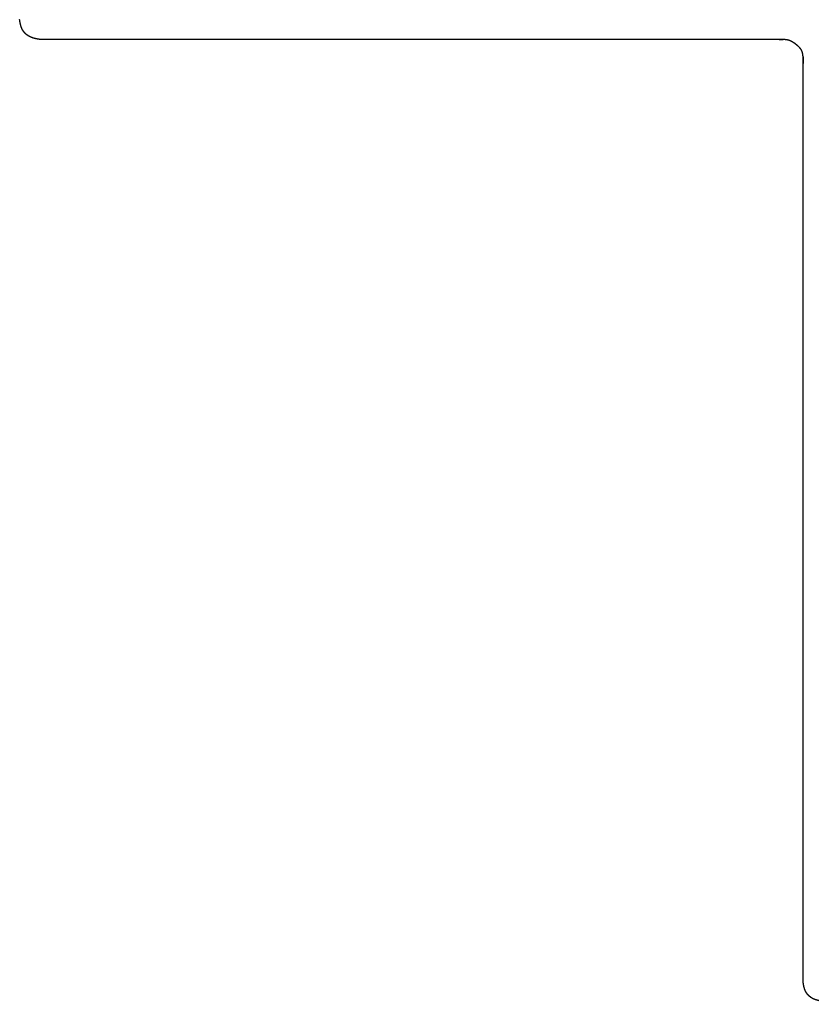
# Model space of a CAD drawing. Extents: x 0 to 153, y 0 to 92.
# Drawn here: x 0.13 to 19.76, y 29.07 to 53.37 of the extents above; entities that cross this region are included whole.
import ezdxf

# ---------------------------------------------------------------- set-up
doc = ezdxf.new("R2010")
doc.units = 0
doc.layers.get('0').update_dxf_attribs({"linetype": 'CONTINUOUS'})

msp = doc.modelspace()

# ---------------------------------------------------------------- linework, layer by layer
at = {"color": 1}
for points in [[(19.036454, 52.880088), (0.661327, 52.880088)], [(19.530221, 29.567306), (19.530221, 30.378492), (19.530221, 30.378492), (19.530221, 52.456868)]]:
    msp.add_lwpolyline(points, dxfattribs=at)
for points, knots in [([(0.661327, 52.880088), (0.660287, 52.880248), (0.65821, 52.880567), (0.655077, 52.880931), (0.651961, 52.881411), (0.648845, 52.88189), (0.645713, 52.882254), (0.642597, 52.882734), (0.639481, 52.883213), (0.636349, 52.883577), (0.633234, 52.884057), (0.630119, 52.884536), (0.626989, 52.8849), (0.623876, 52.88538), (0.620762, 52.885858), (0.617634, 52.886226), (0.614516, 52.886691), (0.611409, 52.887229), (0.608298, 52.88772), (0.605161, 52.88798), (0.602062, 52.888516), (0.598935, 52.888869), (0.59582, 52.889336), (0.592713, 52.889881), (0.5896, 52.890406), (0.58649, 52.890936), (0.58338, 52.891465), (0.58027, 52.891994), (0.577167, 52.892521), (0.574071, 52.893053), (0.570982, 52.893581), (0.567894, 52.894111), (0.564807, 52.89464), (0.561722, 52.895169), (0.558637, 52.895697), (0.555551, 52.896233), (0.552458, 52.896798), (0.549413, 52.897594), (0.546308, 52.898118), (0.543252, 52.898826), (0.540171, 52.899401), (0.537092, 52.899982), (0.534039, 52.900675), (0.530962, 52.901254), (0.527884, 52.901838), (0.524828, 52.902577), (0.521784, 52.903383), (0.518726, 52.904109), (0.515657, 52.904749), (0.512605, 52.905477), (0.50957, 52.906277), (0.506535, 52.907036), (0.503448, 52.907549), (0.500439, 52.908414), (0.497398, 52.909187), (0.494366, 52.909987), (0.491335, 52.910778), (0.488308, 52.911576), (0.485274, 52.912355), (0.482254, 52.913216), (0.479259, 52.914165), (0.476238, 52.915013), (0.473217, 52.915858), (0.470235, 52.91684), (0.467221, 52.917744), (0.464254, 52.918774), (0.461246, 52.919666), (0.458258, 52.920634), (0.455301, 52.921706), (0.452337, 52.922742), (0.449341, 52.923666), (0.446403, 52.924757), (0.443445, 52.925809), (0.440505, 52.926896), (0.437556, 52.927954), (0.434611, 52.929044), (0.431721, 52.930274), (0.428766, 52.931358), (0.425884, 52.932605), (0.422951, 52.933749), (0.420091, 52.935044), (0.417173, 52.9362), (0.414257, 52.937466), (0.411303, 52.938773), (0.408307, 52.940105), (0.405331, 52.941473), (0.402344, 52.942823), (0.399388, 52.944241), (0.39645, 52.945688), (0.393471, 52.947055), (0.390563, 52.948573), (0.387625, 52.950058), (0.384735, 52.951623), (0.381813, 52.953114), (0.378912, 52.954639), (0.376044, 52.956231), (0.373165, 52.957806), (0.370306, 52.959409), (0.367448, 52.961016), (0.364612, 52.962662), (0.361797, 52.964336), (0.35895, 52.965965), (0.356169, 52.967707), (0.353354, 52.969424), (0.350611, 52.971239), (0.347818, 52.972958), (0.345039, 52.974692), (0.342325, 52.976532), (0.339574, 52.978322), (0.336852, 52.980151), (0.334144, 52.982006), (0.331438, 52.983868), (0.32876, 52.985763), (0.326069, 52.987647), (0.323416, 52.989591), (0.32079, 52.991561), (0.318112, 52.993466), (0.31552, 52.995488), (0.312898, 52.997501), (0.310338, 52.999578), (0.307737, 53.001586), (0.305158, 53.003616), (0.302636, 53.005718), (0.300088, 53.007792), (0.297567, 53.009889), (0.295067, 53.012016), (0.292576, 53.014157), (0.290112, 53.016321), (0.287634, 53.018473), (0.285201, 53.02068), (0.282798, 53.02291), (0.280342, 53.02509), (0.277976, 53.027377), (0.275593, 53.029678), (0.27326, 53.032017), (0.270902, 53.03431), (0.268568, 53.036599), (0.266328, 53.038952), (0.264055, 53.041248), (0.261817, 53.043572), (0.25962, 53.04594), (0.257412, 53.048301), (0.25524, 53.050688), (0.253077, 53.053086), (0.25094, 53.055505), (0.248827, 53.057937), (0.246704, 53.060367), (0.244637, 53.062848), (0.242596, 53.065344), (0.24051, 53.067807), (0.238523, 53.070355), (0.236509, 53.072912), (0.234562, 53.075503), (0.232584, 53.078052), (0.230636, 53.080617), (0.228753, 53.083235), (0.226852, 53.085845), (0.224986, 53.088473), (0.223147, 53.091124), (0.221332, 53.093789), (0.219531, 53.096463), (0.217766, 53.099162), (0.216016, 53.101876), (0.214264, 53.104667), (0.212496, 53.10753), (0.210722, 53.110467), (0.208975, 53.113422), (0.207256, 53.116394), (0.205565, 53.119384), (0.203903, 53.12239), (0.202266, 53.125409), (0.200653, 53.128441), (0.199077, 53.13149), (0.197513, 53.134545), (0.195981, 53.137615), (0.194477, 53.1407), (0.192995, 53.143798), (0.191537, 53.14691), (0.190114, 53.150038), (0.188703, 53.153173), (0.187322, 53.156322), (0.185971, 53.159482), (0.184629, 53.162645), (0.18332, 53.165821), (0.182033, 53.169011), (0.180771, 53.172211), (0.179528, 53.175412), (0.178303, 53.178619), (0.17711, 53.181836), (0.175928, 53.185062), (0.174768, 53.18832), (0.173621, 53.191605), (0.172488, 53.194912), (0.171374, 53.198222), (0.170283, 53.201539), (0.169212, 53.204864), (0.168158, 53.208195), (0.167125, 53.211532), (0.16611, 53.214874), (0.165115, 53.218225), (0.164139, 53.221583), (0.16318, 53.224943), (0.162239, 53.228306), (0.161313, 53.231673), (0.160407, 53.235042), (0.159511, 53.238417), (0.158638, 53.241798), (0.157776, 53.245185), (0.15693, 53.248572), (0.156094, 53.251961), (0.155273, 53.255356), (0.15447, 53.258759), (0.153675, 53.262163), (0.152892, 53.265567), (0.152122, 53.268973), (0.151364, 53.272384), (0.150617, 53.275798), (0.149873, 53.279235), (0.149139, 53.282695), (0.148406, 53.286178), (0.147685, 53.289664), (0.146974, 53.293154), (0.146271, 53.296647), (0.145577, 53.30014), (0.144891, 53.303632), (0.144213, 53.307125), (0.143542, 53.310619), (0.142879, 53.314118), (0.142223, 53.31762), (0.141572, 53.321121), (0.140926, 53.324622), (0.140289, 53.328124), (0.139653, 53.331626), (0.139022, 53.335129), (0.138398, 53.33864), (0.137775, 53.342154), (0.137158, 53.345666), (0.136541, 53.349176), (0.135928, 53.352686), (0.135319, 53.356197), (0.134709, 53.359707), (0.134103, 53.363217), (0.133498, 53.366727), (0.132891, 53.370237), (0.132487, 53.372577), (0.132286, 53.373747)], [0, 0, 0, 0, 0.003156, 0.006303, 0.009459, 0.012614, 0.015761, 0.018917, 0.022071, 0.025218, 0.028373, 0.031527, 0.034672, 0.037824, 0.040977, 0.044121, 0.047272, 0.050432, 0.053582, 0.056718, 0.059867, 0.063009, 0.066157, 0.069315, 0.072472, 0.075627, 0.078782, 0.081936, 0.08509, 0.088225, 0.091359, 0.094492, 0.097624, 0.100754, 0.103883, 0.107013, 0.110152, 0.113312, 0.116447, 0.119591, 0.122722, 0.125849, 0.128988, 0.132114, 0.135239, 0.138386, 0.141544, 0.144687, 0.147813, 0.15095, 0.154097, 0.157228, 0.160332, 0.163473, 0.166611, 0.169746, 0.17288, 0.17601, 0.179136, 0.182277, 0.18543, 0.188561, 0.19169, 0.194838, 0.197979, 0.201129, 0.204256, 0.207392, 0.210549, 0.213691, 0.216809, 0.219953, 0.223092, 0.226229, 0.229356, 0.23249, 0.235648, 0.238778, 0.241929, 0.245064, 0.248221, 0.251344, 0.254478, 0.257759, 0.261036, 0.264314, 0.267584, 0.270868, 0.27415, 0.277409, 0.2807, 0.283987, 0.287286, 0.290557, 0.29383, 0.297118, 0.300397, 0.303675, 0.30695, 0.310232, 0.313513, 0.316777, 0.320069, 0.323358, 0.326668, 0.329934, 0.333196, 0.336494, 0.339768, 0.343045, 0.346331, 0.349614, 0.352899, 0.356174, 0.359469, 0.362764, 0.366023, 0.369325, 0.372626, 0.375941, 0.379213, 0.382484, 0.385784, 0.389062, 0.39234, 0.395624, 0.398909, 0.402193, 0.405462, 0.408755, 0.412046, 0.415299, 0.418604, 0.421916, 0.425237, 0.428513, 0.431785, 0.435042, 0.438258, 0.441479, 0.444721, 0.447947, 0.451178, 0.454403, 0.457634, 0.460861, 0.464071, 0.467312, 0.470549, 0.473741, 0.476994, 0.480243, 0.483506, 0.486714, 0.489923, 0.493169, 0.496388, 0.499608, 0.502839, 0.506065, 0.509283, 0.512512, 0.515738, 0.51897, 0.5224, 0.525831, 0.529264, 0.532697, 0.536132, 0.539569, 0.543002, 0.546433, 0.549873, 0.553299, 0.556729, 0.560164, 0.563598, 0.567031, 0.570474, 0.573906, 0.577344, 0.580789, 0.584217, 0.587652, 0.591094, 0.594537, 0.597971, 0.601397, 0.604835, 0.608265, 0.611705, 0.615208, 0.618704, 0.622193, 0.625683, 0.629179, 0.632674, 0.636165, 0.639656, 0.643153, 0.646653, 0.650147, 0.653636, 0.657128, 0.660621, 0.664104, 0.667603, 0.671097, 0.674588, 0.678077, 0.681568, 0.685068, 0.688566, 0.692055, 0.695547, 0.699043, 0.702537, 0.706029, 0.709593, 0.713148, 0.716708, 0.720272, 0.723835, 0.727396, 0.730955, 0.734513, 0.738069, 0.741631, 0.745197, 0.748756, 0.752314, 0.755877, 0.759434, 0.76299, 0.766558, 0.770131, 0.773697, 0.777256, 0.780822, 0.784386, 0.787945, 0.791509, 0.795073, 0.798631, 0.802195, 0.802195, 0.802195, 0.802195]), ([(19.530221, 52.456868), (19.530222, 52.456538), (19.530224, 52.455898), (19.530227, 52.454928), (19.530229, 52.453958), (19.530232, 52.452985), (19.530235, 52.452006), (19.530237, 52.451027), (19.53024, 52.450051), (19.530242, 52.449081), (19.530245, 52.448111), (19.530247, 52.44714), (19.53025, 52.44617), (19.530252, 52.4452), (19.530255, 52.44423), (19.530257, 52.44326), (19.530259, 52.44229), (19.530262, 52.44132), (19.530264, 52.440349), (19.530266, 52.439379), (19.530268, 52.438409), (19.530271, 52.437439), (19.530272, 52.436469), (19.530274, 52.435499), (19.530276, 52.434529), (19.530278, 52.433559), (19.530279, 52.432588), (19.530281, 52.431618), (19.530282, 52.430626), (19.530284, 52.429596), (19.530286, 52.428555), (19.530287, 52.427514), (19.530289, 52.426471), (19.53029, 52.425421), (19.530292, 52.424372), (19.530293, 52.423325), (19.530294, 52.422284), (19.530295, 52.421244), (19.530296, 52.420203), (19.530297, 52.419162), (19.530298, 52.418122), (19.530298, 52.417081), (19.530299, 52.41604), (19.5303, 52.414999), (19.5303, 52.413959), (19.5303, 52.412918), (19.5303, 52.411877), (19.5303, 52.410837), (19.530301, 52.409796), (19.530301, 52.408755), (19.530301, 52.407715), (19.5303, 52.406674), (19.5303, 52.405633), (19.5303, 52.404593), (19.530299, 52.403552), (19.530298, 52.402487), (19.530298, 52.40137), (19.530297, 52.400206), (19.530296, 52.399042), (19.530294, 52.397875), (19.530293, 52.396702), (19.530291, 52.395529), (19.530289, 52.394359), (19.530288, 52.393195), (19.530286, 52.39203), (19.530283, 52.390864), (19.530281, 52.389691), (19.530278, 52.388518), (19.530276, 52.387345), (19.530273, 52.386172), (19.53027, 52.384999), (19.530267, 52.383826), (19.530264, 52.382653), (19.53026, 52.38144), (19.530257, 52.380242), (19.530253, 52.379051), (19.530248, 52.377861), (19.530244, 52.37667), (19.530239, 52.37548), (19.530234, 52.374289), (19.53023, 52.373098), (19.530224, 52.371908), (19.530218, 52.370688), (19.530213, 52.369403), (19.530206, 52.368054), (19.530199, 52.366704), (19.530192, 52.365355), (19.530185, 52.364005), (19.530179, 52.362656), (19.530171, 52.361307), (19.530164, 52.359957), (19.530157, 52.358611), (19.53015, 52.35727), (19.530142, 52.355939), (19.530135, 52.354609), (19.530127, 52.353281), (19.53012, 52.351949), (19.530113, 52.350618), (19.530105, 52.349289), (19.530098, 52.347966), (19.530092, 52.346665), (19.530085, 52.345402), (19.530079, 52.34415), (19.530073, 52.342898), (19.530067, 52.341645), (19.530061, 52.340393), (19.530056, 52.339141), (19.530051, 52.337891), (19.530046, 52.336648), (19.530041, 52.33547), (19.530038, 52.334346), (19.530035, 52.333305), (19.530032, 52.332264), (19.530029, 52.331224), (19.530026, 52.330183), (19.530024, 52.329142), (19.530022, 52.328101), (19.53002, 52.327061), (19.530018, 52.326017), (19.530016, 52.324953), (19.530013, 52.323833), (19.530012, 52.322713), (19.53001, 52.321593), (19.530008, 52.320473), (19.530006, 52.319353), (19.530004, 52.318235), (19.530001, 52.317124), (19.529998, 52.315922), (19.529993, 52.314631), (19.529988, 52.313273), (19.529983, 52.311913), (19.529978, 52.310548), (19.529972, 52.309181), (19.529967, 52.307807), (19.529962, 52.30642), (19.529958, 52.305027), (19.529955, 52.303738), (19.529952, 52.302581), (19.52995, 52.301576), (19.529948, 52.30059), (19.529946, 52.299629), (19.529943, 52.298642), (19.52994, 52.297696), (19.529936, 52.296751), (19.529931, 52.295843), (19.529924, 52.294981), (19.529917, 52.294211), (19.529909, 52.293506), (19.529904, 52.292777), (19.529902, 52.292006), (19.529904, 52.291213), (19.529911, 52.290354), (19.529921, 52.289449), (19.529943, 52.288479), (19.529971, 52.287665), (19.529996, 52.287009), (19.530014, 52.286568), (19.530032, 52.286208), (19.530041, 52.285892), (19.530063, 52.285537), (19.530099, 52.285205), (19.530142, 52.284893), (19.530158, 52.28475), (19.530214, 52.284554), (19.53029, 52.284729), (19.53031, 52.284879), (19.530363, 52.285196), (19.530414, 52.285537), (19.530462, 52.285892), (19.530502, 52.286208), (19.530552, 52.286567), (19.530596, 52.287008), (19.53065, 52.287624), (19.530746, 52.288392), (19.530821, 52.289284), (19.530902, 52.290129), (19.530965, 52.290887), (19.531033, 52.291591), (19.531087, 52.292297), (19.531131, 52.293003), (19.531182, 52.293708), (19.531225, 52.29446), (19.53129, 52.295296), (19.531347, 52.296178), (19.531419, 52.297102), (19.53148, 52.298027), (19.531552, 52.298988), (19.531614, 52.29995), (19.531676, 52.300917), (19.531746, 52.301896), (19.53185, 52.303601), (19.532009, 52.306047), (19.5322, 52.309213), (19.532392, 52.312346), (19.532551, 52.315451), (19.532698, 52.318529), (19.532812, 52.3216), (19.532923, 52.324665), (19.533011, 52.327716), (19.533073, 52.330547), (19.533124, 52.333158), (19.53316, 52.335548), (19.533187, 52.337941), (19.533204, 52.340343), (19.533213, 52.342759), (19.533214, 52.345178), (19.533208, 52.347598), (19.533195, 52.350015), (19.533176, 52.352353), (19.533152, 52.354625), (19.533125, 52.356829), (19.533094, 52.359034), (19.533059, 52.361239), (19.533022, 52.363444), (19.532984, 52.365647), (19.532941, 52.367845), (19.532899, 52.370041), (19.532852, 52.372504), (19.532802, 52.375218), (19.532747, 52.378181), (19.532694, 52.381145), (19.53264, 52.384108), (19.532585, 52.387071), (19.53253, 52.390035), (19.532472, 52.392998), (19.532414, 52.395961), (19.532353, 52.399006), (19.532288, 52.402135), (19.532219, 52.405345), (19.532147, 52.408555), (19.53207, 52.411766), (19.531989, 52.414976), (19.531904, 52.418186), (19.531814, 52.421397), (19.531719, 52.424607), (19.531613, 52.427841), (19.531497, 52.431098), (19.53137, 52.434379), (19.531245, 52.43766), (19.531098, 52.440941), (19.530944, 52.444222), (19.530765, 52.447502), (19.53059, 52.450783), (19.530396, 52.454064), (19.530209, 52.457436), (19.52999, 52.460899), (19.529758, 52.464453), (19.529527, 52.468008), (19.529263, 52.471562), (19.528985, 52.475117), (19.528678, 52.478669), (19.528357, 52.482219), (19.528027, 52.485774), (19.52768, 52.489302), (19.527292, 52.4928), (19.526896, 52.496266), (19.526484, 52.49973), (19.526044, 52.50319), (19.525569, 52.506648), (19.52505, 52.510099), (19.524536, 52.513554), (19.523981, 52.517002), (19.523385, 52.520437), (19.52279, 52.523864), (19.522156, 52.527278), (19.521478, 52.530685), (19.520808, 52.534093), (19.520091, 52.537488), (19.519339, 52.540876), (19.518561, 52.54426), (19.517758, 52.54764), (19.516967, 52.55077), (19.516212, 52.553654), (19.515513, 52.556302), (19.514789, 52.558946), (19.514038, 52.561584), (19.513268, 52.564221), (19.512487, 52.566856), (19.511681, 52.569483), (19.510842, 52.57209), (19.509997, 52.574701), (19.50912, 52.577305), (19.508215, 52.579907), (19.507276, 52.582499), (19.506352, 52.585094), (19.505368, 52.587666), (19.504354, 52.590231), (19.503359, 52.592801), (19.502294, 52.595343), (19.501214, 52.597882), (19.500153, 52.600427), (19.499014, 52.602934), (19.49787, 52.605403), (19.49667, 52.607863), (19.495491, 52.610352), (19.494276, 52.612829), (19.492991, 52.615267), (19.491733, 52.617714), (19.490425, 52.620102), (19.489173, 52.62245), (19.487855, 52.624691), (19.486557, 52.626913), (19.485185, 52.629108), (19.483844, 52.631341), (19.482491, 52.633576), (19.48104, 52.635744), (19.479633, 52.637934), (19.478204, 52.640116), (19.476716, 52.642254), (19.475239, 52.644395), (19.473734, 52.646521), (19.472212, 52.648632), (19.470669, 52.650722), (19.469095, 52.652795), (19.46754, 52.65488), (19.465937, 52.656927), (19.464309, 52.658962), (19.462718, 52.661026), (19.461065, 52.663035), (19.459381, 52.665023), (19.457763, 52.667062), (19.456054, 52.669023), (19.454374, 52.670972), (19.452636, 52.672887), (19.45094, 52.674855), (19.449144, 52.676908), (19.447193, 52.678987), (19.44521, 52.681205), (19.4432, 52.683407), (19.441132, 52.68555), (19.439101, 52.687727), (19.43705, 52.689888), (19.434962, 52.692013), (19.43288, 52.694143), (19.430782, 52.696262), (19.42868, 52.698375), (19.426558, 52.700464), (19.424412, 52.702535), (19.422286, 52.704621), (19.420125, 52.706668), (19.417947, 52.708699), (19.415805, 52.710766), (19.413604, 52.712766), (19.411388, 52.714756), (19.409235, 52.716812), (19.406994, 52.718763), (19.404786, 52.720717), (19.402525, 52.722628), (19.400316, 52.724617), (19.398087, 52.726589), (19.395793, 52.728483), (19.393563, 52.730449), (19.39124, 52.732405), (19.388935, 52.734433), (19.386525, 52.736392), (19.38416, 52.738365), (19.381727, 52.740276), (19.379349, 52.742272), (19.376963, 52.744264), (19.3745, 52.746159), (19.372097, 52.748125), (19.369683, 52.750085), (19.36721, 52.751965), (19.364782, 52.753899), (19.362343, 52.755826), (19.359859, 52.757692), (19.357405, 52.759593), (19.354942, 52.761489), (19.352447, 52.763339), (19.349969, 52.765209), (19.347481, 52.767067), (19.344987, 52.768919), (19.342486, 52.770764), (19.339972, 52.772595), (19.337465, 52.774434), (19.334943, 52.776247), (19.332408, 52.778045), (19.329892, 52.779866), (19.327339, 52.781632), (19.324871, 52.783389), (19.322402, 52.785044), (19.320025, 52.786727), (19.317636, 52.788398), (19.315204, 52.790003), (19.312807, 52.791662), (19.310406, 52.793317), (19.30797, 52.794919), (19.305556, 52.79655), (19.303123, 52.798156), (19.300683, 52.799748), (19.298247, 52.80135), (19.295804, 52.802947), (19.293348, 52.804522), (19.290893, 52.806093), (19.28843, 52.807652), (19.285975, 52.809222), (19.283497, 52.810755), (19.281011, 52.812281), (19.278547, 52.813839), (19.276049, 52.815339), (19.273543, 52.816826), (19.271078, 52.818381), (19.268558, 52.819842), (19.266027, 52.821296), (19.263554, 52.822844), (19.26102, 52.824282), (19.258607, 52.825604), (19.256402, 52.82696), (19.254265, 52.828115), (19.252135, 52.829285), (19.250064, 52.830561), (19.247911, 52.831693), (19.24579, 52.832851), (19.243629, 52.833954), (19.241526, 52.835166), (19.239368, 52.836282), (19.237207, 52.837396), (19.235091, 52.838587), (19.232905, 52.839639), (19.230737, 52.840703), (19.228557, 52.841775), (19.226406, 52.842907), (19.224208, 52.843951), (19.222023, 52.845004), (19.219807, 52.84601), (19.217619, 52.847074), (19.215418, 52.848099), (19.213159, 52.848986), (19.21097, 52.850019), (19.208705, 52.850888), (19.206492, 52.851863), (19.204207, 52.85268), (19.201982, 52.85365), (19.199633, 52.85452), (19.197272, 52.855516), (19.194791, 52.856367), (19.192331, 52.85722), (19.189847, 52.858003), (19.187363, 52.858799), (19.18487, 52.85959), (19.182373, 52.860387), (19.179865, 52.861176), (19.177363, 52.861983), (19.174843, 52.862711), (19.172301, 52.863348), (19.169781, 52.864089), (19.167257, 52.864833), (19.164695, 52.865452), (19.162189, 52.866248), (19.159609, 52.866775), (19.157079, 52.867477), (19.154526, 52.868067), (19.151969, 52.868584), (19.149421, 52.869117), (19.146869, 52.869644), (19.144315, 52.870177), (19.141754, 52.8707), (19.139197, 52.871245), (19.136629, 52.871709), (19.134048, 52.872072), (19.131203, 52.872632), (19.128039, 52.873075), (19.124594, 52.873616), (19.121143, 52.874143), (19.117691, 52.874666), (19.114238, 52.875162), (19.110758, 52.87542), (19.107312, 52.875955), (19.103838, 52.876258), (19.100358, 52.876512), (19.096871, 52.876842), (19.093385, 52.877264), (19.089887, 52.877596), (19.086386, 52.877844), (19.082886, 52.878111), (19.079386, 52.878383), (19.075884, 52.878615), (19.072382, 52.878857), (19.068839, 52.878875), (19.065271, 52.879083), (19.061665, 52.879197), (19.058065, 52.879456), (19.054458, 52.879583), (19.050851, 52.879724), (19.04725, 52.879991), (19.043641, 52.880091), (19.040035, 52.880211), (19.037014, 52.880209), (19.034581, 52.880268), (19.032734, 52.880298), (19.030887, 52.880326), (19.02904, 52.880355), (19.027193, 52.880381), (19.025347, 52.880409), (19.0235, 52.880432), (19.021653, 52.880456), (19.019823, 52.880482), (19.018009, 52.880506), (19.016211, 52.880532), (19.014412, 52.880556), (19.012613, 52.880582), (19.010814, 52.880605), (19.009015, 52.880625), (19.007216, 52.880646), (19.005417, 52.880663), (19.003663, 52.880679), (19.001957, 52.880688), (19.000298, 52.880696), (18.998639, 52.880701), (18.99698, 52.880709), (18.995321, 52.880715), (18.993662, 52.880723), (18.992004, 52.880731), (18.990347, 52.88074), (18.988847, 52.880753), (18.987503, 52.880766), (18.986316, 52.880779), (18.985129, 52.880795), (18.983941, 52.880808), (18.982753, 52.880823), (18.981565, 52.880834), (18.980377, 52.880847), (18.979187, 52.880857), (18.977962, 52.880867), (18.976699, 52.880873), (18.975397, 52.880876), (18.974094, 52.880877), (18.972792, 52.880873), (18.971491, 52.880868), (18.970191, 52.88086), (18.968892, 52.880854), (18.9676, 52.880844), (18.966194, 52.88083), (18.964673, 52.880815), (18.963036, 52.880796), (18.961397, 52.880774), (18.959754, 52.880748), (18.958106, 52.880718), (18.956441, 52.880685), (18.954762, 52.880656), (18.953069, 52.880619), (18.951781, 52.880582), (18.950896, 52.88055), (18.950411, 52.88053), (18.949929, 52.880515), (18.949453, 52.880496), (18.948985, 52.880479), (18.948531, 52.880464), (18.948086, 52.88045), (18.947654, 52.880438), (18.947257, 52.880429), (18.946895, 52.880424), (18.946569, 52.88042), (18.946234, 52.880414), (18.94589, 52.880404), (18.945537, 52.880391), (18.945153, 52.880373), (18.944743, 52.880348), (18.944302, 52.880312), (18.943931, 52.880273), (18.94363, 52.880241), (18.94341, 52.880215), (18.943212, 52.88019), (18.94303, 52.880168), (18.942844, 52.880142), (18.942679, 52.880114), (18.94253, 52.880084), (18.942462, 52.880073), (18.942374, 52.880039), (18.942463, 52.880015), (18.942529, 52.88001), (18.942684, 52.879992), (18.94286, 52.879983), (18.943064, 52.879979), (18.943268, 52.879983), (18.943493, 52.879981), (18.94374, 52.87998), (18.94409, 52.879975), (18.944534, 52.879973), (18.945072, 52.879971), (18.945568, 52.879972), (18.946027, 52.879969), (18.946451, 52.879969), (18.946863, 52.879966), (18.947262, 52.879966), (18.94765, 52.879966), (18.948076, 52.879966), (18.948544, 52.879966), (18.949055, 52.879967), (18.949584, 52.879969), (18.950125, 52.879969), (18.950672, 52.879971), (18.951222, 52.879974), (18.951777, 52.879976), (18.952342, 52.879977), (18.952975, 52.87998), (18.953674, 52.879981), (18.954441, 52.879983), (18.955202, 52.879985), (18.955958, 52.879987), (18.956708, 52.879988), (18.957455, 52.87999), (18.958198, 52.87999), (18.958939, 52.879992), (18.959633, 52.879993), (18.960279, 52.879993), (18.960879, 52.879993), (18.961481, 52.879996), (18.962087, 52.879995), (18.962696, 52.879995), (18.963305, 52.879995), (18.963913, 52.879998), (18.964522, 52.879998), (18.965115, 52.879998), (18.965695, 52.879998), (18.966259, 52.879998), (18.966823, 52.879998), (18.967388, 52.879998), (18.967952, 52.879998), (18.968517, 52.879997), (18.969081, 52.88), (18.969646, 52.88), (18.97025, 52.880001), (18.970889, 52.880001), (18.971568, 52.880001), (18.972247, 52.880004), (18.972927, 52.880003), (18.973606, 52.880004), (18.974285, 52.880006), (18.974964, 52.880006), (18.975643, 52.880008), (18.976335, 52.880008), (18.977045, 52.880011), (18.977768, 52.880012), (18.978492, 52.880014), (18.979215, 52.880016), (18.979938, 52.880017), (18.980661, 52.880019), (18.981384, 52.880021), (18.982108, 52.880022), (18.982835, 52.880024), (18.983563, 52.880027), (18.984295, 52.880028), (18.985029, 52.88003), (18.985765, 52.880032), (18.986497, 52.880033), (18.987229, 52.880035), (18.987961, 52.880037), (18.988693, 52.880038), (18.989392, 52.880041), (18.990063, 52.880041), (18.990707, 52.880042), (18.991355, 52.880043), (18.992003, 52.880043), (18.992656, 52.880045), (18.993304, 52.880046), (18.993952, 52.880046), (18.994596, 52.880048), (18.995237, 52.880048), (18.995875, 52.880049), (18.99651, 52.88005), (18.997145, 52.880051), (18.99778, 52.880051), (18.998415, 52.880053), (18.99905, 52.880053), (18.999685, 52.880054), (19.00032, 52.880056), (19.000955, 52.880056), (19.00159, 52.880056), (19.002225, 52.880056), (19.00286, 52.880056), (19.003495, 52.880056), (19.00413, 52.880056), (19.004765, 52.880056), (19.0054, 52.880056), (19.006035, 52.880056), (19.006646, 52.880056), (19.007234, 52.880057), (19.007799, 52.880058), (19.008363, 52.880059), (19.008927, 52.880059), (19.009492, 52.880059), (19.010056, 52.880059), (19.010621, 52.880059), (19.011185, 52.880059), (19.011754, 52.880059), (19.012323, 52.880059), (19.012896, 52.880059), (19.013465, 52.880059), (19.014034, 52.880059), (19.014598, 52.880059), (19.015163, 52.880059), (19.015727, 52.880058), (19.016292, 52.880057), (19.016856, 52.880056), (19.017421, 52.880056), (19.017985, 52.880056), (19.018554, 52.880056), (19.019123, 52.880056), (19.019696, 52.880056), (19.020269, 52.880057), (19.020843, 52.880054), (19.021416, 52.880054), (19.021976, 52.880053), (19.022527, 52.880053), (19.023065, 52.880053), (19.023601, 52.880053), (19.024132, 52.880054), (19.024661, 52.880053), (19.025191, 52.880054), (19.02572, 52.880051), (19.026249, 52.880051), (19.026778, 52.880051), (19.027307, 52.88005), (19.027836, 52.880049), (19.028366, 52.880048), (19.028898, 52.880048), (19.029436, 52.880048), (19.029973, 52.880048), (19.030509, 52.880048), (19.031038, 52.880046), (19.031567, 52.880045), (19.032096, 52.880046), (19.032625, 52.880045), (19.033155, 52.880042), (19.033684, 52.880043), (19.034213, 52.880043), (19.034742, 52.880043), (19.035271, 52.880043), (19.0358, 52.880043), (19.036153, 52.880043), (19.03633, 52.880043)], [0, 0, 0, 0, 0.00099, 0.001921, 0.00291, 0.003901, 0.004839, 0.005847, 0.006837, 0.007768, 0.008758, 0.009747, 0.010678, 0.011668, 0.012658, 0.013589, 0.014579, 0.015568, 0.016499, 0.017489, 0.018479, 0.01941, 0.020399, 0.021389, 0.02232, 0.02331, 0.0243, 0.025231, 0.02622, 0.027277, 0.028321, 0.029342, 0.0304, 0.031451, 0.032491, 0.033547, 0.034592, 0.035613, 0.036669, 0.037714, 0.038735, 0.039791, 0.040836, 0.041857, 0.042914, 0.043958, 0.044979, 0.046036, 0.04708, 0.048101, 0.049158, 0.050202, 0.051223, 0.05228, 0.053324, 0.054346, 0.055474, 0.056674, 0.057838, 0.058968, 0.060174, 0.061357, 0.062486, 0.063685, 0.064849, 0.065979, 0.067186, 0.068368, 0.069498, 0.070705, 0.071887, 0.073017, 0.074224, 0.075406, 0.076656, 0.077817, 0.078978, 0.080228, 0.081389, 0.08255, 0.0838, 0.084961, 0.086122, 0.08746, 0.088815, 0.09017, 0.091508, 0.092863, 0.094218, 0.095556, 0.096911, 0.098267, 0.099596, 0.100932, 0.102262, 0.103586, 0.104916, 0.106257, 0.10758, 0.108903, 0.110226, 0.111482, 0.112692, 0.113983, 0.115239, 0.116449, 0.11774, 0.118996, 0.120198, 0.121471, 0.122527, 0.123572, 0.124593, 0.125649, 0.126694, 0.127715, 0.128771, 0.129816, 0.130837, 0.131902, 0.133009, 0.134197, 0.135263, 0.136369, 0.137558, 0.138622, 0.139721, 0.140891, 0.14223, 0.143592, 0.144966, 0.146311, 0.147686, 0.149067, 0.150433, 0.151846, 0.153247, 0.1543, 0.155317, 0.156264, 0.157255, 0.1582, 0.159227, 0.160092, 0.161034, 0.161952, 0.162677, 0.163344, 0.164069, 0.164863, 0.165657, 0.16645, 0.16744, 0.168371, 0.169362, 0.169881, 0.170342, 0.170686, 0.17096, 0.171294, 0.171747, 0.171982, 0.172192, 0.172291, 0.172379, 0.172579, 0.172841, 0.173297, 0.173633, 0.17391, 0.174256, 0.174719, 0.175241, 0.176109, 0.177041, 0.177926, 0.178654, 0.179323, 0.18005, 0.180777, 0.181445, 0.182171, 0.183036, 0.183959, 0.184824, 0.185815, 0.186742, 0.187715, 0.188708, 0.189648, 0.190658, 0.193833, 0.197001, 0.200175, 0.203249, 0.206328, 0.209418, 0.21247, 0.215527, 0.218577, 0.220965, 0.22336, 0.225748, 0.228145, 0.230565, 0.232998, 0.2354, 0.237827, 0.240247, 0.242415, 0.244642, 0.246862, 0.24903, 0.251257, 0.253478, 0.255639, 0.257853, 0.260067, 0.263031, 0.265995, 0.268959, 0.271923, 0.274886, 0.27785, 0.280814, 0.283778, 0.286742, 0.289951, 0.293166, 0.296375, 0.299584, 0.302799, 0.306009, 0.309219, 0.312434, 0.315644, 0.318927, 0.32221, 0.325494, 0.328778, 0.332062, 0.335348, 0.338633, 0.34192, 0.345206, 0.348765, 0.352331, 0.355891, 0.359453, 0.363022, 0.366587, 0.370148, 0.373716, 0.377297, 0.380784, 0.384273, 0.387763, 0.391251, 0.394737, 0.398233, 0.401719, 0.405216, 0.408712, 0.412178, 0.41565, 0.419128, 0.4226, 0.426068, 0.429538, 0.433012, 0.436487, 0.43996, 0.442694, 0.445431, 0.448175, 0.450918, 0.453661, 0.456414, 0.459166, 0.461902, 0.464631, 0.467399, 0.470146, 0.472895, 0.475669, 0.47841, 0.481155, 0.483942, 0.48668, 0.48942, 0.492221, 0.494951, 0.497679, 0.500386, 0.503162, 0.505941, 0.508663, 0.511429, 0.514195, 0.516831, 0.519409, 0.521996, 0.524549, 0.527174, 0.529811, 0.532384, 0.534999, 0.537621, 0.540207, 0.542814, 0.545423, 0.548023, 0.550622, 0.553217, 0.55583, 0.558423, 0.561017, 0.563648, 0.56624, 0.568822, 0.571465, 0.574047, 0.576624, 0.579184, 0.581803, 0.584421, 0.587364, 0.590357, 0.593347, 0.596306, 0.599292, 0.602278, 0.605245, 0.608227, 0.611213, 0.614191, 0.61717, 0.620145, 0.623138, 0.626106, 0.629074, 0.632072, 0.635033, 0.637998, 0.641006, 0.643962, 0.646912, 0.64985, 0.652842, 0.655829, 0.658777, 0.661765, 0.664747, 0.667887, 0.670975, 0.674064, 0.677128, 0.680252, 0.683378, 0.686453, 0.689573, 0.692694, 0.695778, 0.698892, 0.702008, 0.705102, 0.708211, 0.711322, 0.714425, 0.717529, 0.720634, 0.72374, 0.72685, 0.729958, 0.733072, 0.736175, 0.739277, 0.742396, 0.74549, 0.748591, 0.751482, 0.754407, 0.757329, 0.760228, 0.763148, 0.766074, 0.768975, 0.771896, 0.774811, 0.777722, 0.780639, 0.783557, 0.786478, 0.78939, 0.792302, 0.795222, 0.798132, 0.801043, 0.803972, 0.806878, 0.809785, 0.812714, 0.815619, 0.818525, 0.821467, 0.82437, 0.827266, 0.829721, 0.832132, 0.834552, 0.837011, 0.839428, 0.841844, 0.844262, 0.846705, 0.849124, 0.851548, 0.853997, 0.856408, 0.858822, 0.861246, 0.863692, 0.866114, 0.868545, 0.870971, 0.873412, 0.875845, 0.878253, 0.880689, 0.883101, 0.885529, 0.887939, 0.890378, 0.892806, 0.895453, 0.898063, 0.90067, 0.903266, 0.905877, 0.908494, 0.911112, 0.913741, 0.916379, 0.918999, 0.92161, 0.92424, 0.926879, 0.929502, 0.932144, 0.934758, 0.937394, 0.940019, 0.942617, 0.945221, 0.947829, 0.950433, 0.95305, 0.955669, 0.958277, 0.960876, 0.963487, 0.966971, 0.970458, 0.973951, 0.977443, 0.980932, 0.984412, 0.987905, 0.991388, 0.994868, 0.998376, 1.001892, 1.005405, 1.008913, 1.012423, 1.015933, 1.019445, 1.022954, 1.02646, 1.030068, 1.033675, 1.037285, 1.040893, 1.044502, 1.048114, 1.051723, 1.05533, 1.058937, 1.060786, 1.062632, 1.064478, 1.066327, 1.068173, 1.070019, 1.071868, 1.073714, 1.07556, 1.077358, 1.079157, 1.080955, 1.082755, 1.084554, 1.086353, 1.088152, 1.089952, 1.091751, 1.093413, 1.095071, 1.096728, 1.09839, 1.100047, 1.101705, 1.103366, 1.105022, 1.106676, 1.107867, 1.109054, 1.110238, 1.111428, 1.112617, 1.113802, 1.114993, 1.116182, 1.117371, 1.118668, 1.11997, 1.121279, 1.122576, 1.123876, 1.125182, 1.126478, 1.127771, 1.129058, 1.130697, 1.132334, 1.133969, 1.135614, 1.137265, 1.138915, 1.140609, 1.142302, 1.143996, 1.144474, 1.144957, 1.145453, 1.145922, 1.146386, 1.146856, 1.147286, 1.147722, 1.148153, 1.148477, 1.148807, 1.149132, 1.149483, 1.14984, 1.150191, 1.150635, 1.151073, 1.151518, 1.151753, 1.151981, 1.152184, 1.152351, 1.15253, 1.152746, 1.152864, 1.152962, 1.153005, 1.153049, 1.153143, 1.153256, 1.153491, 1.153684, 1.153865, 1.154104, 1.154358, 1.154606, 1.155154, 1.15569, 1.15622, 1.156643, 1.157067, 1.15749, 1.15788, 1.158264, 1.158654, 1.159158, 1.159667, 1.160189, 1.160743, 1.161292, 1.161829, 1.162392, 1.16296, 1.163522, 1.16429, 1.165057, 1.165824, 1.166572, 1.167326, 1.168073, 1.168814, 1.169555, 1.170296, 1.170897, 1.171493, 1.172095, 1.172703, 1.173312, 1.173921, 1.174529, 1.175138, 1.175746, 1.176309, 1.176877, 1.17744, 1.178002, 1.17857, 1.179133, 1.179695, 1.180264, 1.180826, 1.181507, 1.182182, 1.182863, 1.183545, 1.18422, 1.184901, 1.185582, 1.186257, 1.186938, 1.187659, 1.188386, 1.189108, 1.189829, 1.190556, 1.191277, 1.191998, 1.192726, 1.193447, 1.194181, 1.194909, 1.195643, 1.196383, 1.197117, 1.197839, 1.198579, 1.199313, 1.200035, 1.200677, 1.201325, 1.201966, 1.202621, 1.20327, 1.203924, 1.204566, 1.205214, 1.205856, 1.206491, 1.207126, 1.207761, 1.208396, 1.209031, 1.209666, 1.210301, 1.210936, 1.211571, 1.212206, 1.212841, 1.213476, 1.214111, 1.214746, 1.215381, 1.216016, 1.216651, 1.217286, 1.217848, 1.218417, 1.218979, 1.219542, 1.22011, 1.220673, 1.221235, 1.221803, 1.222366, 1.222941, 1.22351, 1.224086, 1.224648, 1.225216, 1.225779, 1.226341, 1.22691, 1.227472, 1.228035, 1.228603, 1.229166, 1.229741, 1.23031, 1.230885, 1.231461, 1.23203, 1.232605, 1.233141, 1.233683, 1.234219, 1.234748, 1.235278, 1.235807, 1.236336, 1.236865, 1.237394, 1.237923, 1.238453, 1.238982, 1.239512, 1.240048, 1.240596, 1.241125, 1.241654, 1.242183, 1.242712, 1.243241, 1.243771, 1.2443, 1.244829, 1.245358, 1.245887, 1.246416, 1.246946, 1.246946, 1.246946, 1.246946]), ([(20.023984, 29.073541), (20.022887, 29.073716), (20.020633, 29.074074), (20.017595, 29.075625), (20.014267, 29.07633), (20.010984, 29.076149), (20.007734, 29.076196), (20.004474, 29.076187), (20.001213, 29.076177), (19.997963, 29.076226), (19.994684, 29.076041), (19.991362, 29.07676), (19.988326, 29.078259), (19.985007, 29.078979), (19.981732, 29.078794), (19.978486, 29.078842), (19.97523, 29.078833), (19.971974, 29.078823), (19.968731, 29.078871), (19.965458, 29.078687), (19.962143, 29.079406), (19.959114, 29.080908), (19.955795, 29.081613), (19.952523, 29.081483), (19.949021, 29.081945), (19.946357, 29.084639), (19.942754, 29.084023), (19.939302, 29.084657), (19.936635, 29.08712), (19.933001, 29.087201), (19.93008, 29.088881), (19.9268, 29.089541), (19.923584, 29.089422), (19.920134, 29.089885), (19.917535, 29.092574), (19.913985, 29.091961), (19.910589, 29.092597), (19.907976, 29.095067), (19.904365, 29.095127), (19.901466, 29.096858), (19.89818, 29.097342), (19.894914, 29.097892), (19.89197, 29.099436), (19.88872, 29.100135), (19.885522, 29.099993), (19.8821, 29.100507), (19.879527, 29.103009), (19.875936, 29.103063), (19.873068, 29.104794), (19.869809, 29.105283), (19.866569, 29.105818), (19.863659, 29.107411), (19.860421, 29.107937), (19.857186, 29.108459), (19.854294, 29.110058), (19.851081, 29.110577), (19.84787, 29.111121), (19.845018, 29.112736), (19.84188, 29.113546), (19.838661, 29.114013), (19.835834, 29.115652), (19.832714, 29.116451), (19.829505, 29.116938), (19.82669, 29.1186), (19.823643, 29.119675), (19.820401, 29.12011), (19.8176, 29.121819), (19.814641, 29.123161), (19.811376, 29.123535), (19.808608, 29.125263), (19.805673, 29.126595), (19.802423, 29.126989), (19.799662, 29.128748), (19.79683, 29.130347), (19.793526, 29.130665), (19.790845, 29.132617), (19.787758, 29.134019), (19.785177, 29.136194), (19.782039, 29.137124), (19.778958, 29.138231), (19.776512, 29.140488), (19.77342, 29.141567), (19.770391, 29.142711), (19.768067, 29.144977), (19.765112, 29.146061), (19.762191, 29.147248), (19.759935, 29.14952), (19.75704, 29.150768), (19.754153, 29.152018), (19.751917, 29.154278), (19.749058, 29.155529), (19.74619, 29.156789), (19.743997, 29.159086), (19.741207, 29.1605), (19.738376, 29.161818), (19.736221, 29.164115), (19.733464, 29.165527), (19.730658, 29.166847), (19.72853, 29.16915), (19.725784, 29.170609), (19.723093, 29.17218), (19.720943, 29.17448), (19.718275, 29.176106), (19.715623, 29.177744), (19.713487, 29.180041), (19.710839, 29.181729), (19.708326, 29.183585), (19.706169, 29.18585), (19.703571, 29.187552), (19.70108, 29.189419), (19.69895, 29.19173), (19.696403, 29.193576), (19.693926, 29.195493), (19.691825, 29.197814), (19.689324, 29.199663), (19.68687, 29.201588), (19.684805, 29.203957), (19.682384, 29.205945), (19.679982, 29.20794), (19.677947, 29.210302), (19.675579, 29.212297), (19.673205, 29.214299), (19.671221, 29.216718), (19.668931, 29.218841), (19.666602, 29.220917), (19.664627, 29.223341), (19.662363, 29.225534), (19.660186, 29.227797), (19.658193, 29.23021), (19.65599, 29.232417), (19.653857, 29.234676), (19.651912, 29.237088), (19.649757, 29.239293), (19.647664, 29.241567), (19.645773, 29.244036), (19.64371, 29.24637), (19.641656, 29.248695), (19.639821, 29.25118), (19.637822, 29.253512), (19.63584, 29.255848), (19.634047, 29.258341), (19.632078, 29.260745), (19.63023, 29.26325), (19.628429, 29.265796), (19.626582, 29.268253), (19.624698, 29.270676), (19.622976, 29.273223), (19.621162, 29.275753), (19.619432, 29.278326), (19.617713, 29.280893), (19.615963, 29.283428), (19.614266, 29.28601), (19.612604, 29.288642), (19.610949, 29.291289), (19.609315, 29.293933), (19.607708, 29.296582), (19.606112, 29.299227), (19.604534, 29.301871), (19.602983, 29.304518), (19.60145, 29.307163), (19.59994, 29.309813), (19.598436, 29.312477), (19.596955, 29.315204), (19.595535, 29.318041), (19.594074, 29.320897), (19.592642, 29.323731), (19.591129, 29.326516), (19.58977, 29.329391), (19.588378, 29.332297), (19.587023, 29.335213), (19.585675, 29.338145), (19.584342, 29.341137), (19.583104, 29.344177), (19.581797, 29.347199), (19.580581, 29.350212), (19.579335, 29.353184), (19.57811, 29.356138), (19.576904, 29.359129), (19.575801, 29.362171), (19.574603, 29.365189), (19.573516, 29.368201), (19.572399, 29.371194), (19.571306, 29.374189), (19.570262, 29.377195), (19.569182, 29.380224), (19.568201, 29.383282), (19.567168, 29.38636), (19.566193, 29.389451), (19.565233, 29.392541), (19.56426, 29.395621), (19.563333, 29.398729), (19.562429, 29.401859), (19.561543, 29.404952), (19.56059, 29.408023), (19.559766, 29.411149), (19.558908, 29.414324), (19.558055, 29.417495), (19.557244, 29.420674), (19.556431, 29.423846), (19.555655, 29.427024), (19.55487, 29.430196), (19.55412, 29.433373), (19.553377, 29.436548), (19.552643, 29.439722), (19.551929, 29.442897), (19.551234, 29.446073), (19.550547, 29.449249), (19.549865, 29.452423), (19.549195, 29.455598), (19.548542, 29.458773), (19.547902, 29.461949), (19.547265, 29.465123), (19.546637, 29.468298), (19.546027, 29.471472), (19.545445, 29.474651), (19.544837, 29.477822), (19.544255, 29.480998), (19.543698, 29.484179), (19.543112, 29.487377), (19.542544, 29.490639), (19.542019, 29.493908), (19.541444, 29.497166), (19.540905, 29.500429), (19.5404, 29.503716), (19.53985, 29.507015), (19.539341, 29.51028), (19.538824, 29.513542), (19.538318, 29.516805), (19.537827, 29.52007), (19.537316, 29.523332), (19.536815, 29.526594), (19.536344, 29.529859), (19.535867, 29.533103), (19.535382, 29.536326), (19.534899, 29.539588), (19.534446, 29.542874), (19.533951, 29.546174), (19.533491, 29.549438), (19.533036, 29.552703), (19.532554, 29.555963), (19.53211, 29.559228), (19.531662, 29.562473), (19.531196, 29.565695), (19.530726, 29.568957), (19.53043, 29.57116), (19.53028, 29.572281)], [0, 0, 0, 0, 0.003314, 0.006804, 0.010139, 0.013377, 0.016631, 0.019894, 0.023157, 0.026413, 0.029649, 0.032975, 0.036459, 0.039781, 0.043014, 0.046264, 0.049523, 0.052781, 0.05603, 0.05926, 0.062578, 0.066057, 0.069373, 0.072601, 0.075916, 0.079661, 0.082911, 0.086221, 0.089941, 0.093206, 0.096635, 0.099899, 0.103075, 0.106334, 0.110029, 0.113221, 0.116474, 0.120144, 0.123391, 0.126804, 0.130046, 0.133271, 0.136682, 0.139926, 0.14309, 0.146319, 0.14997, 0.153193, 0.15658, 0.159791, 0.162995, 0.166377, 0.169579, 0.172777, 0.176142, 0.179326, 0.182483, 0.185838, 0.189027, 0.192168, 0.195505, 0.198677, 0.201797, 0.205144, 0.208353, 0.21146, 0.214818, 0.218071, 0.221154, 0.224489, 0.22772, 0.230777, 0.234122, 0.237408, 0.240443, 0.243792, 0.24713, 0.250621, 0.253723, 0.256856, 0.260354, 0.26347, 0.266599, 0.269979, 0.272963, 0.275959, 0.27935, 0.282353, 0.28535, 0.288713, 0.291689, 0.294648, 0.298029, 0.301025, 0.303984, 0.307321, 0.310291, 0.313226, 0.316546, 0.319517, 0.322507, 0.325848, 0.328854, 0.331845, 0.335163, 0.338169, 0.341235, 0.34452, 0.347494, 0.350524, 0.353839, 0.356875, 0.359939, 0.363218, 0.36622, 0.369252, 0.372555, 0.375604, 0.378639, 0.381907, 0.38492, 0.387918, 0.391203, 0.394269, 0.397281, 0.400547, 0.403623, 0.406731, 0.409962, 0.413005, 0.416081, 0.41928, 0.42229, 0.425327, 0.428543, 0.431612, 0.434673, 0.437844, 0.44087, 0.443885, 0.447031, 0.450075, 0.453205, 0.456369, 0.459429, 0.462427, 0.465572, 0.46865, 0.471766, 0.474873, 0.47792, 0.481006, 0.48414, 0.48726, 0.490369, 0.493466, 0.496555, 0.499636, 0.502703, 0.50576, 0.508806, 0.511853, 0.514937, 0.518115, 0.52137, 0.524563, 0.52764, 0.530876, 0.534098, 0.53731, 0.540522, 0.543778, 0.547134, 0.55037, 0.553654, 0.55688, 0.56004, 0.563247, 0.566554, 0.569747, 0.572985, 0.576161, 0.579331, 0.582551, 0.585706, 0.588977, 0.592186, 0.595446, 0.5987, 0.601893, 0.605136, 0.608431, 0.611666, 0.614786, 0.618076, 0.621364, 0.62465, 0.627929, 0.631205, 0.634475, 0.637744, 0.641007, 0.644268, 0.647526, 0.650781, 0.654031, 0.65728, 0.660527, 0.663772, 0.667013, 0.670253, 0.673491, 0.676727, 0.67996, 0.683189, 0.68642, 0.689648, 0.692873, 0.696109, 0.699401, 0.702808, 0.70604, 0.709327, 0.71273, 0.716016, 0.71936, 0.722643, 0.725926, 0.729266, 0.732548, 0.73583, 0.739167, 0.742446, 0.745666, 0.748944, 0.752339, 0.755617, 0.758953, 0.762229, 0.765506, 0.76884, 0.772114, 0.775332, 0.778608, 0.782, 0.782, 0.782, 0.782])]:
    msp.add_open_spline(points, degree=3, knots=knots, dxfattribs=at)

doc.saveas('drawing.dxf')
